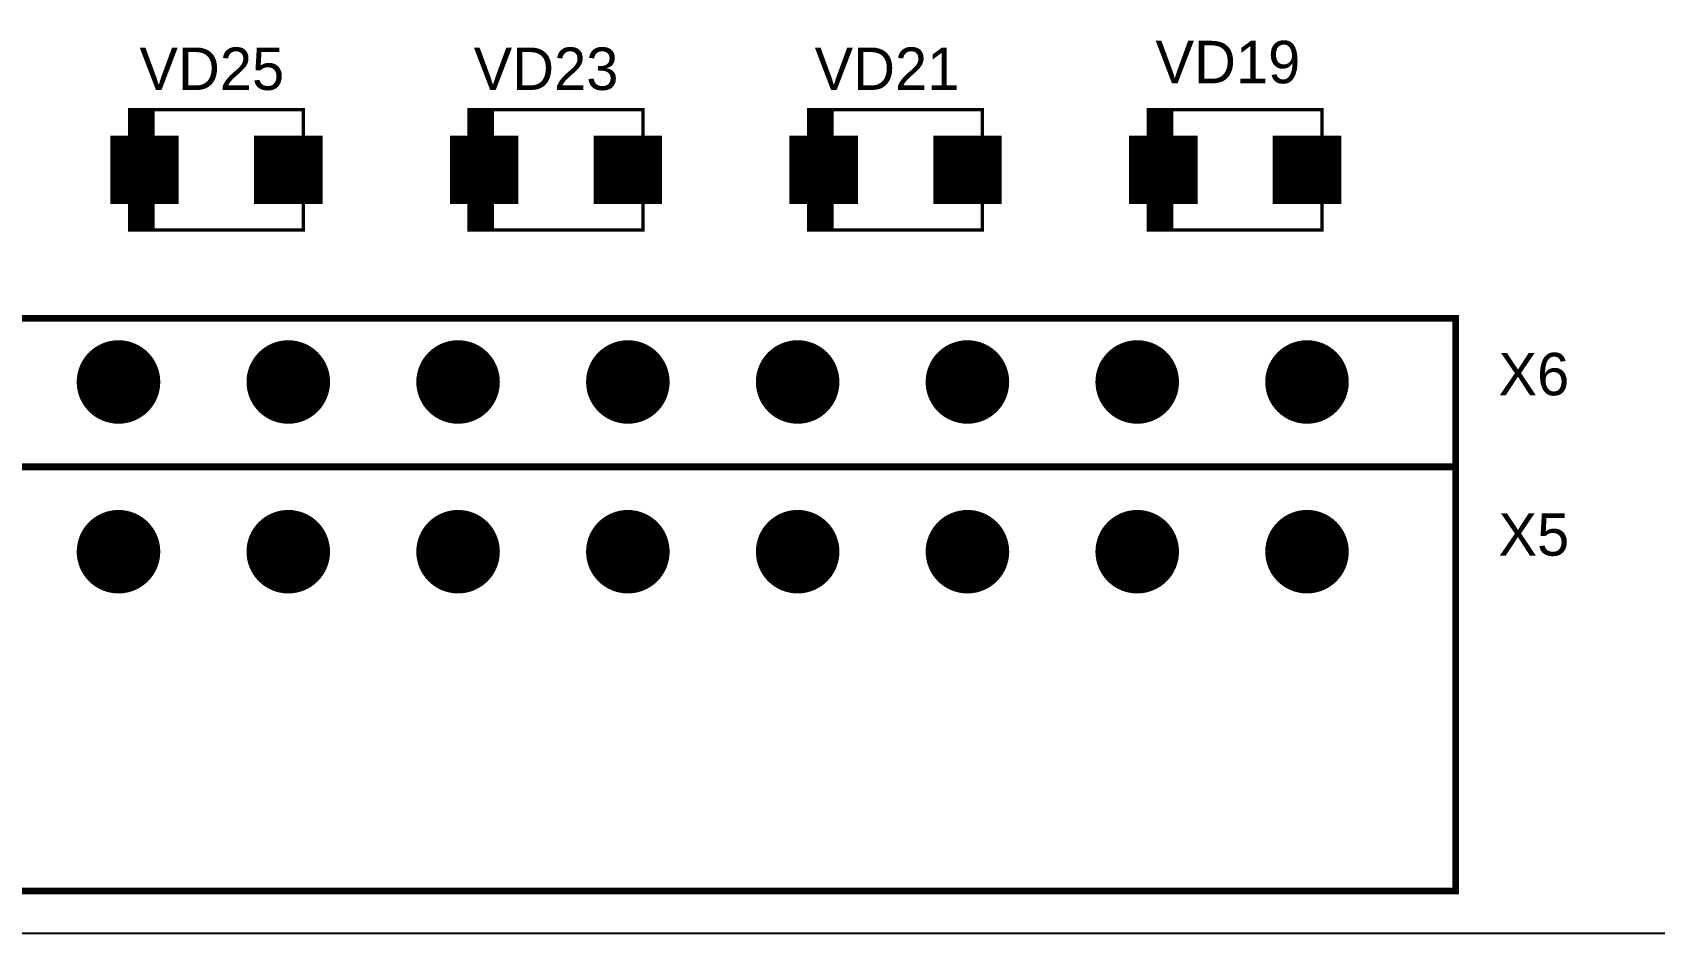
# Model space of a CAD drawing. Extents: x 51 to 816, y 111 to 274.
# Drawn here: x 141.8 to 202.5, y 122.9 to 156.6 of the extents above; entities that cross this region are included whole.
import ezdxf
from ezdxf.enums import TextEntityAlignment as Align

# ---------------------------------------------------------------- set-up
doc = ezdxf.new("R2010")
doc.units = 0
doc.header["$MEASUREMENT"] = 0
doc.layers.add('BOARD', color=7, linetype='Continuous')
doc.layers.add('TOP', color=7, linetype='Continuous')

msp = doc.modelspace()

# ---------------------------------------------------------------- linework, layer by layer
at = {"layer": 'BOARD'}
msp.add_lwpolyline([(63.2722, 251.484), (354.4197, 251.484), (354.4197, 122.8965), (63.2722, 122.8965)], close=True, dxfattribs=at)
at = {"layer": 'TOP'}
for points, const_width in [([(145.441, 149.219), (145.441, 153.724), (151.941, 153.724), (151.941, 149.219)], 0.125), ([(158.141, 149.219), (158.141, 153.724), (164.641, 153.724), (164.641, 149.219)], 0.125), ([(170.841, 149.219), (170.841, 153.724), (177.341, 153.724), (177.341, 149.219)], 0.125), ([(183.541, 149.219), (183.541, 153.724), (190.041, 153.724), (190.041, 149.219)], 0.125), ([(144.7847, 152.6903), (147.2222, 152.6903), (147.2222, 150.2528), (144.7847, 150.2528)], 0.125), ([(150.1597, 152.6903), (152.5972, 152.6903), (152.5972, 150.2528), (150.1597, 150.2528)], 0.125), ([(157.4847, 152.6903), (159.9222, 152.6903), (159.9222, 150.2528), (157.4847, 150.2528)], 0.125), ([(162.8597, 152.6903), (165.2972, 152.6903), (165.2972, 150.2528), (162.8597, 150.2528)], 0.125), ([(170.1847, 152.6903), (172.6222, 152.6903), (172.6222, 150.2528), (170.1847, 150.2528)], 0.125), ([(175.5597, 152.6903), (177.9972, 152.6903), (177.9972, 150.2528), (175.5597, 150.2528)], 0.125), ([(182.8847, 152.6903), (185.3222, 152.6903), (185.3222, 150.2528), (182.8847, 150.2528)], 0.125), ([(188.2597, 152.6903), (190.6972, 152.6903), (190.6972, 150.2528), (188.2597, 150.2528)], 0.125), ([(195.0347, 145.9153), (88.6722, 145.9153), (88.6722, 124.484), (195.0347, 124.484)], 0.25), ([(88.6722, 140.359), (195.0347, 140.359), (195.0347, 124.484), (88.6722, 124.484)], 0.25)]:
    msp.add_lwpolyline(points, close=True, dxfattribs=dict(at, const_width=const_width))
for points, const_width in [([(145.566, 149.219), (145.566, 153.724)], 0.125), ([(145.691, 149.219), (145.691, 153.724)], 0.125), ([(145.816, 149.219), (145.816, 153.724)], 0.125), ([(145.941, 149.219), (145.941, 153.724)], 0.125), ([(146.066, 149.219), (146.066, 153.724)], 0.125), ([(146.191, 149.219), (146.191, 153.724)], 0.125), ([(146.316, 149.219), (146.316, 153.724)], 0.125), ([(158.266, 149.219), (158.266, 153.724)], 0.125), ([(158.391, 149.219), (158.391, 153.724)], 0.125), ([(158.516, 149.219), (158.516, 153.724)], 0.125), ([(158.641, 149.219), (158.641, 153.724)], 0.125), ([(158.766, 149.219), (158.766, 153.724)], 0.125), ([(158.891, 149.219), (158.891, 153.724)], 0.125), ([(159.016, 149.219), (159.016, 153.724)], 0.125), ([(170.966, 149.219), (170.966, 153.724)], 0.125), ([(171.091, 149.219), (171.091, 153.724)], 0.125), ([(171.216, 149.219), (171.216, 153.724)], 0.125), ([(171.341, 149.219), (171.341, 153.724)], 0.125), ([(171.466, 149.219), (171.466, 153.724)], 0.125), ([(171.591, 149.219), (171.591, 153.724)], 0.125), ([(171.716, 149.219), (171.716, 153.724)], 0.125), ([(183.666, 149.219), (183.666, 153.724)], 0.125), ([(183.791, 149.219), (183.791, 153.724)], 0.125), ([(183.916, 149.219), (183.916, 153.724)], 0.125), ([(184.041, 149.219), (184.041, 153.724)], 0.125), ([(184.166, 149.219), (184.166, 153.724)], 0.125), ([(184.291, 149.219), (184.291, 153.724)], 0.125), ([(184.416, 149.219), (184.416, 153.724)], 0.125), ([(144.8035, 152.6903), (144.8035, 150.2528)], 0.125), ([(144.9285, 152.6903), (144.9285, 150.2528)], 0.125), ([(145.0535, 152.6903), (145.0535, 150.2528)], 0.125), ([(145.1785, 152.6903), (145.1785, 150.2528)], 0.125), ([(145.3035, 152.6903), (145.3035, 150.2528)], 0.125), ([(145.4285, 152.6903), (145.4285, 150.2528)], 0.125), ([(145.5535, 152.6903), (145.5535, 150.2528)], 0.125), ([(145.6785, 152.6903), (145.6785, 150.2528)], 0.125), ([(145.8035, 152.6903), (145.8035, 150.2528)], 0.125), ([(145.9285, 152.6903), (145.9285, 150.2528)], 0.125), ([(146.0535, 152.6903), (146.0535, 150.2528)], 0.125), ([(146.1785, 152.6903), (146.1785, 150.2528)], 0.125), ([(146.3035, 152.6903), (146.3035, 150.2528)], 0.125), ([(146.4285, 152.6903), (146.4285, 150.2528)], 0.125), ([(146.5535, 152.6903), (146.5535, 150.2528)], 0.125), ([(146.6785, 152.6903), (146.6785, 150.2528)], 0.125), ([(146.8035, 152.6903), (146.8035, 150.2528)], 0.125), ([(146.9285, 152.6903), (146.9285, 150.2528)], 0.125), ([(147.0535, 152.6903), (147.0535, 150.2528)], 0.125), ([(147.1785, 152.6903), (147.1785, 150.2528)], 0.125), ([(150.1785, 152.6903), (150.1785, 150.2528)], 0.125), ([(150.3035, 152.6903), (150.3035, 150.2528)], 0.125), ([(150.4285, 152.6903), (150.4285, 150.2528)], 0.125), ([(150.5535, 152.6903), (150.5535, 150.2528)], 0.125), ([(150.6785, 152.6903), (150.6785, 150.2528)], 0.125), ([(150.8035, 152.6903), (150.8035, 150.2528)], 0.125), ([(150.9285, 152.6903), (150.9285, 150.2528)], 0.125), ([(151.0535, 152.6903), (151.0535, 150.2528)], 0.125), ([(151.1785, 152.6903), (151.1785, 150.2528)], 0.125), ([(151.3035, 152.6903), (151.3035, 150.2528)], 0.125), ([(151.4285, 152.6903), (151.4285, 150.2528)], 0.125), ([(151.5535, 152.6903), (151.5535, 150.2528)], 0.125), ([(151.6785, 152.6903), (151.6785, 150.2528)], 0.125), ([(151.8035, 152.6903), (151.8035, 150.2528)], 0.125), ([(151.9285, 152.6903), (151.9285, 150.2528)], 0.125), ([(152.0535, 152.6903), (152.0535, 150.2528)], 0.125), ([(152.1785, 152.6903), (152.1785, 150.2528)], 0.125), ([(152.3035, 152.6903), (152.3035, 150.2528)], 0.125), ([(152.4285, 152.6903), (152.4285, 150.2528)], 0.125), ([(152.5535, 152.6903), (152.5535, 150.2528)], 0.125), ([(157.5535, 152.6903), (157.5535, 150.2528)], 0.125), ([(157.6785, 152.6903), (157.6785, 150.2528)], 0.125), ([(157.8035, 152.6903), (157.8035, 150.2528)], 0.125), ([(157.9285, 152.6903), (157.9285, 150.2528)], 0.125), ([(158.0535, 152.6903), (158.0535, 150.2528)], 0.125), ([(158.1785, 152.6903), (158.1785, 150.2528)], 0.125), ([(158.3035, 152.6903), (158.3035, 150.2528)], 0.125), ([(158.4285, 152.6903), (158.4285, 150.2528)], 0.125), ([(158.5535, 152.6903), (158.5535, 150.2528)], 0.125), ([(158.6785, 152.6903), (158.6785, 150.2528)], 0.125), ([(158.8035, 152.6903), (158.8035, 150.2528)], 0.125), ([(158.9285, 152.6903), (158.9285, 150.2528)], 0.125), ([(159.0535, 152.6903), (159.0535, 150.2528)], 0.125), ([(159.1785, 152.6903), (159.1785, 150.2528)], 0.125), ([(159.3035, 152.6903), (159.3035, 150.2528)], 0.125), ([(159.4285, 152.6903), (159.4285, 150.2528)], 0.125), ([(159.5535, 152.6903), (159.5535, 150.2528)], 0.125), ([(159.6785, 152.6903), (159.6785, 150.2528)], 0.125), ([(159.8035, 152.6903), (159.8035, 150.2528)], 0.125), ([(162.9285, 152.6903), (162.9285, 150.2528)], 0.125), ([(163.0535, 152.6903), (163.0535, 150.2528)], 0.125), ([(163.1785, 152.6903), (163.1785, 150.2528)], 0.125), ([(163.3035, 152.6903), (163.3035, 150.2528)], 0.125), ([(163.4285, 152.6903), (163.4285, 150.2528)], 0.125), ([(163.5535, 152.6903), (163.5535, 150.2528)], 0.125), ([(163.6785, 152.6903), (163.6785, 150.2528)], 0.125), ([(163.8035, 152.6903), (163.8035, 150.2528)], 0.125), ([(163.9285, 152.6903), (163.9285, 150.2528)], 0.125), ([(164.0535, 152.6903), (164.0535, 150.2528)], 0.125), ([(164.1785, 152.6903), (164.1785, 150.2528)], 0.125), ([(164.3035, 152.6903), (164.3035, 150.2528)], 0.125), ([(164.4285, 152.6903), (164.4285, 150.2528)], 0.125), ([(164.5535, 152.6903), (164.5535, 150.2528)], 0.125), ([(164.6785, 152.6903), (164.6785, 150.2528)], 0.125), ([(164.8035, 152.6903), (164.8035, 150.2528)], 0.125), ([(164.9285, 152.6903), (164.9285, 150.2528)], 0.125), ([(165.0535, 152.6903), (165.0535, 150.2528)], 0.125), ([(165.1785, 152.6903), (165.1785, 150.2528)], 0.125), ([(170.3035, 152.6903), (170.3035, 150.2528)], 0.125), ([(170.4285, 152.6903), (170.4285, 150.2528)], 0.125), ([(170.5535, 152.6903), (170.5535, 150.2528)], 0.125), ([(170.6785, 152.6903), (170.6785, 150.2528)], 0.125), ([(170.8035, 152.6903), (170.8035, 150.2528)], 0.125), ([(170.9285, 152.6903), (170.9285, 150.2528)], 0.125), ([(171.0535, 152.6903), (171.0535, 150.2528)], 0.125), ([(171.1785, 152.6903), (171.1785, 150.2528)], 0.125), ([(171.3035, 152.6903), (171.3035, 150.2528)], 0.125), ([(171.4285, 152.6903), (171.4285, 150.2528)], 0.125), ([(171.5535, 152.6903), (171.5535, 150.2528)], 0.125), ([(171.6785, 152.6903), (171.6785, 150.2528)], 0.125), ([(171.8035, 152.6903), (171.8035, 150.2528)], 0.125), ([(171.9285, 152.6903), (171.9285, 150.2528)], 0.125), ([(172.0535, 152.6903), (172.0535, 150.2528)], 0.125), ([(172.1785, 152.6903), (172.1785, 150.2528)], 0.125), ([(172.3035, 152.6903), (172.3035, 150.2528)], 0.125), ([(172.4285, 152.6903), (172.4285, 150.2528)], 0.125), ([(172.5535, 152.6903), (172.5535, 150.2528)], 0.125), ([(175.6785, 152.6903), (175.6785, 150.2528)], 0.125), ([(175.8035, 152.6903), (175.8035, 150.2528)], 0.125), ([(175.9285, 152.6903), (175.9285, 150.2528)], 0.125), ([(176.0535, 152.6903), (176.0535, 150.2528)], 0.125), ([(176.1785, 152.6903), (176.1785, 150.2528)], 0.125), ([(176.3035, 152.6903), (176.3035, 150.2528)], 0.125), ([(176.4285, 152.6903), (176.4285, 150.2528)], 0.125), ([(176.5535, 152.6903), (176.5535, 150.2528)], 0.125), ([(176.6785, 152.6903), (176.6785, 150.2528)], 0.125), ([(176.8035, 152.6903), (176.8035, 150.2528)], 0.125), ([(176.9285, 152.6903), (176.9285, 150.2528)], 0.125), ([(177.0535, 152.6903), (177.0535, 150.2528)], 0.125), ([(177.1785, 152.6903), (177.1785, 150.2528)], 0.125), ([(177.3035, 152.6903), (177.3035, 150.2528)], 0.125), ([(177.4285, 152.6903), (177.4285, 150.2528)], 0.125), ([(177.5535, 152.6903), (177.5535, 150.2528)], 0.125), ([(177.6785, 152.6903), (177.6785, 150.2528)], 0.125), ([(177.8035, 152.6903), (177.8035, 150.2528)], 0.125), ([(177.9285, 152.6903), (177.9285, 150.2528)], 0.125), ([(182.9285, 152.6903), (182.9285, 150.2528)], 0.125), ([(183.0535, 152.6903), (183.0535, 150.2528)], 0.125), ([(183.1785, 152.6903), (183.1785, 150.2528)], 0.125), ([(183.3035, 152.6903), (183.3035, 150.2528)], 0.125), ([(183.4285, 152.6903), (183.4285, 150.2528)], 0.125), ([(183.5535, 152.6903), (183.5535, 150.2528)], 0.125), ([(183.6785, 152.6903), (183.6785, 150.2528)], 0.125), ([(183.8035, 152.6903), (183.8035, 150.2528)], 0.125), ([(183.9285, 152.6903), (183.9285, 150.2528)], 0.125), ([(184.0535, 152.6903), (184.0535, 150.2528)], 0.125), ([(184.1785, 152.6903), (184.1785, 150.2528)], 0.125), ([(184.3035, 152.6903), (184.3035, 150.2528)], 0.125), ([(184.4285, 152.6903), (184.4285, 150.2528)], 0.125), ([(184.5535, 152.6903), (184.5535, 150.2528)], 0.125), ([(184.6785, 152.6903), (184.6785, 150.2528)], 0.125), ([(184.8035, 152.6903), (184.8035, 150.2528)], 0.125), ([(184.9285, 152.6903), (184.9285, 150.2528)], 0.125), ([(185.0535, 152.6903), (185.0535, 150.2528)], 0.125), ([(185.1785, 152.6903), (185.1785, 150.2528)], 0.125), ([(185.3035, 152.6903), (185.3035, 150.2528)], 0.125), ([(188.3035, 152.6903), (188.3035, 150.2528)], 0.125), ([(188.4285, 152.6903), (188.4285, 150.2528)], 0.125), ([(188.5535, 152.6903), (188.5535, 150.2528)], 0.125), ([(188.6785, 152.6903), (188.6785, 150.2528)], 0.125), ([(188.8035, 152.6903), (188.8035, 150.2528)], 0.125), ([(188.9285, 152.6903), (188.9285, 150.2528)], 0.125), ([(189.0535, 152.6903), (189.0535, 150.2528)], 0.125), ([(189.1785, 152.6903), (189.1785, 150.2528)], 0.125), ([(189.3035, 152.6903), (189.3035, 150.2528)], 0.125), ([(189.4285, 152.6903), (189.4285, 150.2528)], 0.125), ([(189.5535, 152.6903), (189.5535, 150.2528)], 0.125), ([(189.6785, 152.6903), (189.6785, 150.2528)], 0.125), ([(189.8035, 152.6903), (189.8035, 150.2528)], 0.125), ([(189.9285, 152.6903), (189.9285, 150.2528)], 0.125), ([(190.0535, 152.6903), (190.0535, 150.2528)], 0.125), ([(190.1785, 152.6903), (190.1785, 150.2528)], 0.125), ([(190.3035, 152.6903), (190.3035, 150.2528)], 0.125), ([(190.4285, 152.6903), (190.4285, 150.2528)], 0.125), ([(190.5535, 152.6903), (190.5535, 150.2528)], 0.125), ([(190.6785, 152.6903), (190.6785, 150.2528)], 0.125), ([(144.5535, 144.9565), (144.5535, 142.1115)], 0.125), ([(144.6785, 144.9915), (144.6785, 142.0765)], 0.125), ([(144.8035, 145.0165), (144.8035, 142.0515)], 0.125), ([(144.9285, 145.0303), (144.9285, 142.0378)], 0.125), ([(145.0535, 145.0328), (145.0535, 142.0353)], 0.125), ([(145.1785, 145.0253), (145.1785, 142.0428)], 0.125), ([(145.3035, 145.0078), (145.3035, 142.0603)], 0.125), ([(145.4285, 144.979), (145.4285, 142.089)], 0.125), ([(145.5535, 144.939), (145.5535, 142.129)], 0.125), ([(150.9285, 144.964), (150.9285, 142.104)], 0.125), ([(151.0535, 144.9978), (151.0535, 142.0703)], 0.125), ([(151.1785, 145.0203), (151.1785, 142.0478)], 0.125), ([(151.3035, 145.0315), (151.3035, 142.0365)], 0.125), ([(151.4285, 145.0328), (151.4285, 142.0353)], 0.125), ([(151.5535, 145.0228), (151.5535, 142.0453)], 0.125), ([(151.6785, 145.0028), (151.6785, 142.0653)], 0.125), ([(151.8035, 144.9715), (151.8035, 142.0965)], 0.125), ([(157.3035, 144.9715), (157.3035, 142.0965)], 0.125), ([(157.4285, 145.0028), (157.4285, 142.0653)], 0.125), ([(157.5535, 145.0228), (157.5535, 142.0453)], 0.125), ([(157.6785, 145.0328), (157.6785, 142.0353)], 0.125), ([(157.8035, 145.0315), (157.8035, 142.0365)], 0.125), ([(157.9285, 145.0203), (157.9285, 142.0478)], 0.125), ([(158.0535, 144.9978), (158.0535, 142.0703)], 0.125), ([(158.1785, 144.964), (158.1785, 142.104)], 0.125), ([(163.5535, 144.939), (163.5535, 142.129)], 0.125), ([(163.6785, 144.979), (163.6785, 142.089)], 0.125), ([(163.8035, 145.0078), (163.8035, 142.0603)], 0.125), ([(163.9285, 145.0253), (163.9285, 142.0428)], 0.125), ([(164.0535, 145.0328), (164.0535, 142.0353)], 0.125), ([(164.1785, 145.0303), (164.1785, 142.0378)], 0.125), ([(164.3035, 145.0165), (164.3035, 142.0515)], 0.125), ([(164.4285, 144.9915), (164.4285, 142.0765)], 0.125), ([(164.5535, 144.9565), (164.5535, 142.1115)], 0.125), ([(169.9285, 144.9478), (169.9285, 142.1203)], 0.125), ([(170.0535, 144.9853), (170.0535, 142.0828)], 0.125), ([(170.1785, 145.0128), (170.1785, 142.0553)], 0.125), ([(170.3035, 145.0278), (170.3035, 142.0403)], 0.125), ([(170.4285, 145.034), (170.4285, 142.034)], 0.125), ([(170.5535, 145.0278), (170.5535, 142.0403)], 0.125), ([(170.6785, 145.0128), (170.6785, 142.0553)], 0.125), ([(170.8035, 144.9853), (170.8035, 142.0828)], 0.125), ([(170.9285, 144.9478), (170.9285, 142.1203)], 0.125), ([(176.3035, 144.9565), (176.3035, 142.1115)], 0.125), ([(176.4285, 144.9915), (176.4285, 142.0765)], 0.125), ([(176.5535, 145.0165), (176.5535, 142.0515)], 0.125), ([(176.6785, 145.0303), (176.6785, 142.0378)], 0.125), ([(176.8035, 145.0328), (176.8035, 142.0353)], 0.125), ([(176.9285, 145.0253), (176.9285, 142.0428)], 0.125), ([(177.0535, 145.0078), (177.0535, 142.0603)], 0.125), ([(177.1785, 144.979), (177.1785, 142.089)], 0.125), ([(177.3035, 144.939), (177.3035, 142.129)], 0.125), ([(182.6785, 144.964), (182.6785, 142.104)], 0.125), ([(182.8035, 144.9978), (182.8035, 142.0703)], 0.125), ([(182.9285, 145.0203), (182.9285, 142.0478)], 0.125), ([(183.0535, 145.0315), (183.0535, 142.0365)], 0.125), ([(183.1785, 145.0328), (183.1785, 142.0353)], 0.125), ([(183.3035, 145.0228), (183.3035, 142.0453)], 0.125), ([(183.4285, 145.0028), (183.4285, 142.0653)], 0.125), ([(183.5535, 144.9715), (183.5535, 142.0965)], 0.125), ([(189.0535, 144.9715), (189.0535, 142.0965)], 0.125), ([(189.1785, 145.0028), (189.1785, 142.0653)], 0.125), ([(189.3035, 145.0228), (189.3035, 142.0453)], 0.125), ([(189.4285, 145.0328), (189.4285, 142.0353)], 0.125), ([(189.5535, 145.0315), (189.5535, 142.0365)], 0.125), ([(189.6785, 145.0203), (189.6785, 142.0478)], 0.125), ([(189.8035, 144.9978), (189.8035, 142.0703)], 0.125), ([(189.9285, 144.964), (189.9285, 142.104)], 0.125), ([(143.8035, 144.399), (143.8035, 142.669)], 0.125), ([(143.9285, 144.5528), (143.9285, 142.5153)], 0.125), ([(144.0535, 144.6728), (144.0535, 142.3953)], 0.125), ([(144.1785, 144.769), (144.1785, 142.299)], 0.125), ([(144.3035, 144.8465), (144.3035, 142.2215)], 0.125), ([(144.4285, 144.9078), (144.4285, 142.1603)], 0.125), ([(145.6785, 144.8853), (145.6785, 142.1828)], 0.125), ([(145.8035, 144.8178), (145.8035, 142.2503)], 0.125), ([(145.9285, 144.734), (145.9285, 142.334)], 0.125), ([(146.0535, 144.629), (146.0535, 142.439)], 0.125), ([(146.1785, 144.4965), (146.1785, 142.5715)], 0.125), ([(146.3035, 144.324), (146.3035, 142.744)], 0.125), ([(150.1785, 144.434), (150.1785, 142.634)], 0.125), ([(150.3035, 144.579), (150.3035, 142.489)], 0.125), ([(150.4285, 144.694), (150.4285, 142.374)], 0.125), ([(150.5535, 144.7865), (150.5535, 142.2815)], 0.125), ([(150.6785, 144.8603), (150.6785, 142.2078)], 0.125), ([(150.8035, 144.919), (150.8035, 142.149)], 0.125), ([(151.9285, 144.929), (151.9285, 142.139)], 0.125), ([(152.0535, 144.8728), (152.0535, 142.1953)], 0.125), ([(152.1785, 144.8028), (152.1785, 142.2653)], 0.125), ([(152.3035, 144.714), (152.3035, 142.354)], 0.125), ([(152.4285, 144.604), (152.4285, 142.464)], 0.125), ([(152.5535, 144.4653), (152.5535, 142.6028)], 0.125), ([(156.5535, 144.4653), (156.5535, 142.6028)], 0.125), ([(156.6785, 144.604), (156.6785, 142.464)], 0.125), ([(156.8035, 144.714), (156.8035, 142.354)], 0.125), ([(156.9285, 144.8028), (156.9285, 142.2653)], 0.125), ([(157.0535, 144.8728), (157.0535, 142.1953)], 0.125), ([(157.1785, 144.929), (157.1785, 142.139)], 0.125), ([(158.3035, 144.919), (158.3035, 142.149)], 0.125), ([(158.4285, 144.8603), (158.4285, 142.2078)], 0.125), ([(158.5535, 144.7865), (158.5535, 142.2815)], 0.125), ([(158.6785, 144.694), (158.6785, 142.374)], 0.125), ([(158.8035, 144.579), (158.8035, 142.489)], 0.125), ([(158.9285, 144.434), (158.9285, 142.634)], 0.125), ([(162.8035, 144.324), (162.8035, 142.744)], 0.125), ([(162.9285, 144.4965), (162.9285, 142.5715)], 0.125), ([(163.0535, 144.629), (163.0535, 142.439)], 0.125), ([(163.1785, 144.734), (163.1785, 142.334)], 0.125), ([(163.3035, 144.8178), (163.3035, 142.2503)], 0.125), ([(163.4285, 144.8853), (163.4285, 142.1828)], 0.125), ([(164.6785, 144.9078), (164.6785, 142.1603)], 0.125), ([(164.8035, 144.8465), (164.8035, 142.2215)], 0.125), ([(164.9285, 144.769), (164.9285, 142.299)], 0.125), ([(165.0535, 144.6728), (165.0535, 142.3953)], 0.125), ([(165.1785, 144.5528), (165.1785, 142.5153)], 0.125), ([(165.3035, 144.399), (165.3035, 142.669)], 0.125), ([(169.1785, 144.3628), (169.1785, 142.7053)], 0.125), ([(169.3035, 144.5253), (169.3035, 142.5428)], 0.125), ([(169.4285, 144.6515), (169.4285, 142.4165)], 0.125), ([(169.5535, 144.7515), (169.5535, 142.3165)], 0.125), ([(169.6785, 144.8328), (169.6785, 142.2353)], 0.125), ([(169.8035, 144.8965), (169.8035, 142.1715)], 0.125), ([(171.0535, 144.8965), (171.0535, 142.1715)], 0.125), ([(171.1785, 144.8328), (171.1785, 142.2353)], 0.125), ([(171.3035, 144.7515), (171.3035, 142.3165)], 0.125), ([(171.4285, 144.6515), (171.4285, 142.4165)], 0.125), ([(171.5535, 144.5253), (171.5535, 142.5428)], 0.125), ([(171.6785, 144.3628), (171.6785, 142.7053)], 0.125), ([(175.5535, 144.399), (175.5535, 142.669)], 0.125), ([(175.6785, 144.5528), (175.6785, 142.5153)], 0.125), ([(175.8035, 144.6728), (175.8035, 142.3953)], 0.125), ([(175.9285, 144.769), (175.9285, 142.299)], 0.125), ([(176.0535, 144.8465), (176.0535, 142.2215)], 0.125), ([(176.1785, 144.9078), (176.1785, 142.1603)], 0.125), ([(177.4285, 144.8853), (177.4285, 142.1828)], 0.125), ([(177.5535, 144.8178), (177.5535, 142.2503)], 0.125), ([(177.6785, 144.734), (177.6785, 142.334)], 0.125), ([(177.8035, 144.629), (177.8035, 142.439)], 0.125), ([(177.9285, 144.4965), (177.9285, 142.5715)], 0.125), ([(178.0535, 144.324), (178.0535, 142.744)], 0.125), ([(181.9285, 144.434), (181.9285, 142.634)], 0.125), ([(182.0535, 144.579), (182.0535, 142.489)], 0.125), ([(182.1785, 144.694), (182.1785, 142.374)], 0.125), ([(182.3035, 144.7865), (182.3035, 142.2815)], 0.125), ([(182.4285, 144.8603), (182.4285, 142.2078)], 0.125), ([(182.5535, 144.919), (182.5535, 142.149)], 0.125), ([(183.6785, 144.929), (183.6785, 142.139)], 0.125), ([(183.8035, 144.8728), (183.8035, 142.1953)], 0.125), ([(183.9285, 144.8028), (183.9285, 142.2653)], 0.125), ([(184.0535, 144.714), (184.0535, 142.354)], 0.125), ([(184.1785, 144.604), (184.1785, 142.464)], 0.125), ([(184.3035, 144.4653), (184.3035, 142.6028)], 0.125), ([(188.3035, 144.4653), (188.3035, 142.6028)], 0.125), ([(188.4285, 144.604), (188.4285, 142.464)], 0.125), ([(188.5535, 144.714), (188.5535, 142.354)], 0.125), ([(188.6785, 144.8028), (188.6785, 142.2653)], 0.125), ([(188.8035, 144.8728), (188.8035, 142.1953)], 0.125), ([(188.9285, 144.929), (188.9285, 142.139)], 0.125), ([(190.0535, 144.919), (190.0535, 142.149)], 0.125), ([(190.1785, 144.8603), (190.1785, 142.2078)], 0.125), ([(190.3035, 144.7865), (190.3035, 142.2815)], 0.125), ([(190.4285, 144.694), (190.4285, 142.374)], 0.125), ([(190.5535, 144.579), (190.5535, 142.489)], 0.125), ([(190.6785, 144.434), (190.6785, 142.634)], 0.125), ([(143.5535, 143.8065), (143.5535, 143.2615)], 0.125), ([(143.6785, 144.1878), (143.6785, 142.8803)], 0.125), ([(146.4285, 144.0715), (146.4285, 142.9965)], 0.125), ([(149.9285, 143.9178), (149.9285, 143.1503)], 0.125), ([(150.0535, 144.2365), (150.0535, 142.8315)], 0.125), ([(152.6785, 144.2815), (152.6785, 142.7865)], 0.125), ([(152.8035, 144.0015), (152.8035, 143.0665)], 0.125), ([(156.3035, 144.0015), (156.3035, 143.0665)], 0.125), ([(156.4285, 144.2815), (156.4285, 142.7865)], 0.125), ([(159.0535, 144.2365), (159.0535, 142.8315)], 0.125), ([(159.1785, 143.9178), (159.1785, 143.1503)], 0.125), ([(162.6785, 144.0715), (162.6785, 142.9965)], 0.125), ([(165.4285, 144.1878), (165.4285, 142.8803)], 0.125), ([(165.5535, 143.8065), (165.5535, 143.2615)], 0.125), ([(169.0535, 144.1328), (169.0535, 142.9353)], 0.125), ([(171.8035, 144.1328), (171.8035, 142.9353)], 0.125), ([(175.3035, 143.8065), (175.3035, 143.2615)], 0.125), ([(175.4285, 144.1878), (175.4285, 142.8803)], 0.125), ([(178.1785, 144.0715), (178.1785, 142.9965)], 0.125), ([(181.6785, 143.9178), (181.6785, 143.1503)], 0.125), ([(181.8035, 144.2365), (181.8035, 142.8315)], 0.125), ([(184.4285, 144.2815), (184.4285, 142.7865)], 0.125), ([(184.5535, 144.0015), (184.5535, 143.0665)], 0.125), ([(188.0535, 144.0015), (188.0535, 143.0665)], 0.125), ([(188.1785, 144.2815), (188.1785, 142.7865)], 0.125), ([(190.8035, 144.2365), (190.8035, 142.8315)], 0.125), ([(190.9285, 143.9178), (190.9285, 143.1503)], 0.125), ([(195.0347, 140.359), (88.6722, 140.359)], 0.25), ([(144.0535, 138.3228), (144.0535, 136.0453)], 0.125), ([(144.1785, 138.419), (144.1785, 135.949)], 0.125), ([(144.3035, 138.4965), (144.3035, 135.8715)], 0.125), ([(144.4285, 138.5578), (144.4285, 135.8103)], 0.125), ([(144.5535, 138.6065), (144.5535, 135.7615)], 0.125), ([(144.6785, 138.6415), (144.6785, 135.7265)], 0.125), ([(144.8035, 138.6665), (144.8035, 135.7015)], 0.125), ([(144.9285, 138.6803), (144.9285, 135.6878)], 0.125), ([(145.0535, 138.6828), (145.0535, 135.6853)], 0.125), ([(145.1785, 138.6753), (145.1785, 135.6928)], 0.125), ([(145.3035, 138.6578), (145.3035, 135.7103)], 0.125), ([(145.4285, 138.629), (145.4285, 135.739)], 0.125), ([(145.5535, 138.589), (145.5535, 135.779)], 0.125), ([(145.6785, 138.5353), (145.6785, 135.8328)], 0.125), ([(145.8035, 138.4678), (145.8035, 135.9003)], 0.125), ([(145.9285, 138.384), (145.9285, 135.984)], 0.125), ([(146.0535, 138.279), (146.0535, 136.089)], 0.125), ([(150.4285, 138.344), (150.4285, 136.024)], 0.125), ([(150.5535, 138.4365), (150.5535, 135.9315)], 0.125), ([(150.6785, 138.5103), (150.6785, 135.8578)], 0.125), ([(150.8035, 138.569), (150.8035, 135.799)], 0.125), ([(150.9285, 138.614), (150.9285, 135.754)], 0.125), ([(151.0535, 138.6478), (151.0535, 135.7203)], 0.125), ([(151.1785, 138.6703), (151.1785, 135.6978)], 0.125), ([(151.3035, 138.6815), (151.3035, 135.6865)], 0.125), ([(151.4285, 138.6828), (151.4285, 135.6853)], 0.125), ([(151.5535, 138.6728), (151.5535, 135.6953)], 0.125), ([(151.6785, 138.6528), (151.6785, 135.7153)], 0.125), ([(151.8035, 138.6215), (151.8035, 135.7465)], 0.125), ([(151.9285, 138.579), (151.9285, 135.789)], 0.125), ([(152.0535, 138.5228), (152.0535, 135.8453)], 0.125), ([(152.1785, 138.4528), (152.1785, 135.9153)], 0.125), ([(152.3035, 138.364), (152.3035, 136.004)], 0.125), ([(156.8035, 138.364), (156.8035, 136.004)], 0.125), ([(156.9285, 138.4528), (156.9285, 135.9153)], 0.125), ([(157.0535, 138.5228), (157.0535, 135.8453)], 0.125), ([(157.1785, 138.579), (157.1785, 135.789)], 0.125), ([(157.3035, 138.6215), (157.3035, 135.7465)], 0.125), ([(157.4285, 138.6528), (157.4285, 135.7153)], 0.125), ([(157.5535, 138.6728), (157.5535, 135.6953)], 0.125), ([(157.6785, 138.6828), (157.6785, 135.6853)], 0.125), ([(157.8035, 138.6815), (157.8035, 135.6865)], 0.125), ([(157.9285, 138.6703), (157.9285, 135.6978)], 0.125), ([(158.0535, 138.6478), (158.0535, 135.7203)], 0.125), ([(158.1785, 138.614), (158.1785, 135.754)], 0.125), ([(158.3035, 138.569), (158.3035, 135.799)], 0.125), ([(158.4285, 138.5103), (158.4285, 135.8578)], 0.125), ([(158.5535, 138.4365), (158.5535, 135.9315)], 0.125), ([(158.6785, 138.344), (158.6785, 136.024)], 0.125), ([(163.0535, 138.279), (163.0535, 136.089)], 0.125), ([(163.1785, 138.384), (163.1785, 135.984)], 0.125), ([(163.3035, 138.4678), (163.3035, 135.9003)], 0.125), ([(163.4285, 138.5353), (163.4285, 135.8328)], 0.125), ([(163.5535, 138.589), (163.5535, 135.779)], 0.125), ([(163.6785, 138.629), (163.6785, 135.739)], 0.125), ([(163.8035, 138.6578), (163.8035, 135.7103)], 0.125), ([(163.9285, 138.6753), (163.9285, 135.6928)], 0.125), ([(164.0535, 138.6828), (164.0535, 135.6853)], 0.125), ([(164.1785, 138.6803), (164.1785, 135.6878)], 0.125), ([(164.3035, 138.6665), (164.3035, 135.7015)], 0.125), ([(164.4285, 138.6415), (164.4285, 135.7265)], 0.125), ([(164.5535, 138.6065), (164.5535, 135.7615)], 0.125), ([(164.6785, 138.5578), (164.6785, 135.8103)], 0.125), ([(164.8035, 138.4965), (164.8035, 135.8715)], 0.125), ([(164.9285, 138.419), (164.9285, 135.949)], 0.125), ([(165.0535, 138.3228), (165.0535, 136.0453)], 0.125), ([(169.4285, 138.3015), (169.4285, 136.0665)], 0.125), ([(169.5535, 138.4015), (169.5535, 135.9665)], 0.125), ([(169.6785, 138.4828), (169.6785, 135.8853)], 0.125), ([(169.8035, 138.5465), (169.8035, 135.8215)], 0.125), ([(169.9285, 138.5978), (169.9285, 135.7703)], 0.125), ([(170.0535, 138.6353), (170.0535, 135.7328)], 0.125), ([(170.1785, 138.6628), (170.1785, 135.7053)], 0.125), ([(170.3035, 138.6778), (170.3035, 135.6903)], 0.125), ([(170.4285, 138.684), (170.4285, 135.684)], 0.125), ([(170.5535, 138.6778), (170.5535, 135.6903)], 0.125), ([(170.6785, 138.6628), (170.6785, 135.7053)], 0.125), ([(170.8035, 138.6353), (170.8035, 135.7328)], 0.125), ([(170.9285, 138.5978), (170.9285, 135.7703)], 0.125), ([(171.0535, 138.5465), (171.0535, 135.8215)], 0.125), ([(171.1785, 138.4828), (171.1785, 135.8853)], 0.125), ([(171.3035, 138.4015), (171.3035, 135.9665)], 0.125), ([(171.4285, 138.3015), (171.4285, 136.0665)], 0.125), ([(175.8035, 138.3228), (175.8035, 136.0453)], 0.125), ([(175.9285, 138.419), (175.9285, 135.949)], 0.125), ([(176.0535, 138.4965), (176.0535, 135.8715)], 0.125), ([(176.1785, 138.5578), (176.1785, 135.8103)], 0.125), ([(176.3035, 138.6065), (176.3035, 135.7615)], 0.125), ([(176.4285, 138.6415), (176.4285, 135.7265)], 0.125), ([(176.5535, 138.6665), (176.5535, 135.7015)], 0.125), ([(176.6785, 138.6803), (176.6785, 135.6878)], 0.125), ([(176.8035, 138.6828), (176.8035, 135.6853)], 0.125), ([(176.9285, 138.6753), (176.9285, 135.6928)], 0.125), ([(177.0535, 138.6578), (177.0535, 135.7103)], 0.125), ([(177.1785, 138.629), (177.1785, 135.739)], 0.125), ([(177.3035, 138.589), (177.3035, 135.779)], 0.125), ([(177.4285, 138.5353), (177.4285, 135.8328)], 0.125), ([(177.5535, 138.4678), (177.5535, 135.9003)], 0.125), ([(177.6785, 138.384), (177.6785, 135.984)], 0.125), ([(177.8035, 138.279), (177.8035, 136.089)], 0.125), ([(182.1785, 138.344), (182.1785, 136.024)], 0.125), ([(182.3035, 138.4365), (182.3035, 135.9315)], 0.125), ([(182.4285, 138.5103), (182.4285, 135.8578)], 0.125), ([(182.5535, 138.569), (182.5535, 135.799)], 0.125), ([(182.6785, 138.614), (182.6785, 135.754)], 0.125), ([(182.8035, 138.6478), (182.8035, 135.7203)], 0.125), ([(182.9285, 138.6703), (182.9285, 135.6978)], 0.125), ([(183.0535, 138.6815), (183.0535, 135.6865)], 0.125), ([(183.1785, 138.6828), (183.1785, 135.6853)], 0.125), ([(183.3035, 138.6728), (183.3035, 135.6953)], 0.125), ([(183.4285, 138.6528), (183.4285, 135.7153)], 0.125), ([(183.5535, 138.6215), (183.5535, 135.7465)], 0.125), ([(183.6785, 138.579), (183.6785, 135.789)], 0.125), ([(183.8035, 138.5228), (183.8035, 135.8453)], 0.125), ([(183.9285, 138.4528), (183.9285, 135.9153)], 0.125), ([(184.0535, 138.364), (184.0535, 136.004)], 0.125), ([(188.5535, 138.364), (188.5535, 136.004)], 0.125), ([(188.6785, 138.4528), (188.6785, 135.9153)], 0.125), ([(188.8035, 138.5228), (188.8035, 135.8453)], 0.125), ([(188.9285, 138.579), (188.9285, 135.789)], 0.125), ([(189.0535, 138.6215), (189.0535, 135.7465)], 0.125), ([(189.1785, 138.6528), (189.1785, 135.7153)], 0.125), ([(189.3035, 138.6728), (189.3035, 135.6953)], 0.125), ([(189.4285, 138.6828), (189.4285, 135.6853)], 0.125), ([(189.5535, 138.6815), (189.5535, 135.6865)], 0.125), ([(189.6785, 138.6703), (189.6785, 135.6978)], 0.125), ([(189.8035, 138.6478), (189.8035, 135.7203)], 0.125), ([(189.9285, 138.614), (189.9285, 135.754)], 0.125), ([(190.0535, 138.569), (190.0535, 135.799)], 0.125), ([(190.1785, 138.5103), (190.1785, 135.8578)], 0.125), ([(190.3035, 138.4365), (190.3035, 135.9315)], 0.125), ([(190.4285, 138.344), (190.4285, 136.024)], 0.125), ([(143.6785, 137.8378), (143.6785, 136.5303)], 0.125), ([(143.8035, 138.049), (143.8035, 136.319)], 0.125), ([(143.9285, 138.2028), (143.9285, 136.1653)], 0.125), ([(146.1785, 138.1465), (146.1785, 136.2215)], 0.125), ([(146.3035, 137.974), (146.3035, 136.394)], 0.125), ([(146.4285, 137.7215), (146.4285, 136.6465)], 0.125), ([(150.0535, 137.8865), (150.0535, 136.4815)], 0.125), ([(150.1785, 138.084), (150.1785, 136.284)], 0.125), ([(150.3035, 138.229), (150.3035, 136.139)], 0.125), ([(152.4285, 138.254), (152.4285, 136.114)], 0.125), ([(152.5535, 138.1153), (152.5535, 136.2528)], 0.125), ([(152.6785, 137.9315), (152.6785, 136.4365)], 0.125), ([(152.8035, 137.6515), (152.8035, 136.7165)], 0.125), ([(156.3035, 137.6515), (156.3035, 136.7165)], 0.125), ([(156.4285, 137.9315), (156.4285, 136.4365)], 0.125), ([(156.5535, 138.1153), (156.5535, 136.2528)], 0.125), ([(156.6785, 138.254), (156.6785, 136.114)], 0.125), ([(158.8035, 138.229), (158.8035, 136.139)], 0.125), ([(158.9285, 138.084), (158.9285, 136.284)], 0.125), ([(159.0535, 137.8865), (159.0535, 136.4815)], 0.125), ([(162.6785, 137.7215), (162.6785, 136.6465)], 0.125), ([(162.8035, 137.974), (162.8035, 136.394)], 0.125), ([(162.9285, 138.1465), (162.9285, 136.2215)], 0.125), ([(165.1785, 138.2028), (165.1785, 136.1653)], 0.125), ([(165.3035, 138.049), (165.3035, 136.319)], 0.125), ([(165.4285, 137.8378), (165.4285, 136.5303)], 0.125), ([(169.0535, 137.7828), (169.0535, 136.5853)], 0.125), ([(169.1785, 138.0128), (169.1785, 136.3553)], 0.125), ([(169.3035, 138.1753), (169.3035, 136.1928)], 0.125), ([(171.5535, 138.1753), (171.5535, 136.1928)], 0.125), ([(171.6785, 138.0128), (171.6785, 136.3553)], 0.125), ([(171.8035, 137.7828), (171.8035, 136.5853)], 0.125), ([(175.4285, 137.8378), (175.4285, 136.5303)], 0.125), ([(175.5535, 138.049), (175.5535, 136.319)], 0.125), ([(175.6785, 138.2028), (175.6785, 136.1653)], 0.125), ([(177.9285, 138.1465), (177.9285, 136.2215)], 0.125), ([(178.0535, 137.974), (178.0535, 136.394)], 0.125), ([(178.1785, 137.7215), (178.1785, 136.6465)], 0.125), ([(181.8035, 137.8865), (181.8035, 136.4815)], 0.125), ([(181.9285, 138.084), (181.9285, 136.284)], 0.125), ([(182.0535, 138.229), (182.0535, 136.139)], 0.125), ([(184.1785, 138.254), (184.1785, 136.114)], 0.125), ([(184.3035, 138.1153), (184.3035, 136.2528)], 0.125), ([(184.4285, 137.9315), (184.4285, 136.4365)], 0.125), ([(184.5535, 137.6515), (184.5535, 136.7165)], 0.125), ([(188.0535, 137.6515), (188.0535, 136.7165)], 0.125), ([(188.1785, 137.9315), (188.1785, 136.4365)], 0.125), ([(188.3035, 138.1153), (188.3035, 136.2528)], 0.125), ([(188.4285, 138.254), (188.4285, 136.114)], 0.125), ([(190.5535, 138.229), (190.5535, 136.139)], 0.125), ([(190.6785, 138.084), (190.6785, 136.284)], 0.125), ([(190.8035, 137.8865), (190.8035, 136.4815)], 0.125), ([(143.5535, 137.4565), (143.5535, 136.9115)], 0.125), ([(149.9285, 137.5678), (149.9285, 136.8003)], 0.125), ([(159.1785, 137.5678), (159.1785, 136.8003)], 0.125), ([(165.5535, 137.4565), (165.5535, 136.9115)], 0.125), ([(175.3035, 137.4565), (175.3035, 136.9115)], 0.125), ([(181.6785, 137.5678), (181.6785, 136.8003)], 0.125), ([(190.9285, 137.5678), (190.9285, 136.8003)], 0.125)]:
    msp.add_lwpolyline(points, dxfattribs=dict(at, const_width=const_width))
at = {"layer": 'TOP', "const_width": 0.125}
for points in [[(143.5285, 143.534, 1), (146.5285, 143.534, 1)], [(149.8785, 143.534, 1), (152.8785, 143.534, 1)], [(156.2285, 143.534, 1), (159.2285, 143.534, 1)], [(162.5785, 143.534, 1), (165.5785, 143.534, 1)], [(168.9285, 143.534, 1), (171.9285, 143.534, 1)], [(175.2785, 143.534, 1), (178.2785, 143.534, 1)], [(181.6285, 143.534, 1), (184.6285, 143.534, 1)], [(187.9785, 143.534, 1), (190.9785, 143.534, 1)], [(143.5285, 137.184, 1), (146.5285, 137.184, 1)], [(149.8785, 137.184, 1), (152.8785, 137.184, 1)], [(156.2285, 137.184, 1), (159.2285, 137.184, 1)], [(162.5785, 137.184, 1), (165.5785, 137.184, 1)], [(168.9285, 137.184, 1), (171.9285, 137.184, 1)], [(175.2785, 137.184, 1), (178.2785, 137.184, 1)], [(181.6285, 137.184, 1), (184.6285, 137.184, 1)], [(187.9785, 137.184, 1), (190.9785, 137.184, 1)]]:
    msp.add_lwpolyline(points, format="xyb", close=True, dxfattribs=at)

# ---------------------------------------------------------------- texts
at = {"layer": 'TOP', "width": 1.019685}
for s, p in [('VD25', (148.5188, 154.4605)), ('VD23', (161.0188, 154.4605)), ('VD21', (173.7688, 154.4605)), ('VD19', (186.5188, 154.7105)), ('X6', (197.9632, 143.0359)), ('X5', (197.9632, 137.0359))]:
    msp.add_text(s, height=1.5875, dxfattribs=at).set_placement(p, align=Align.CENTER)

doc.saveas('drawing.dxf')
